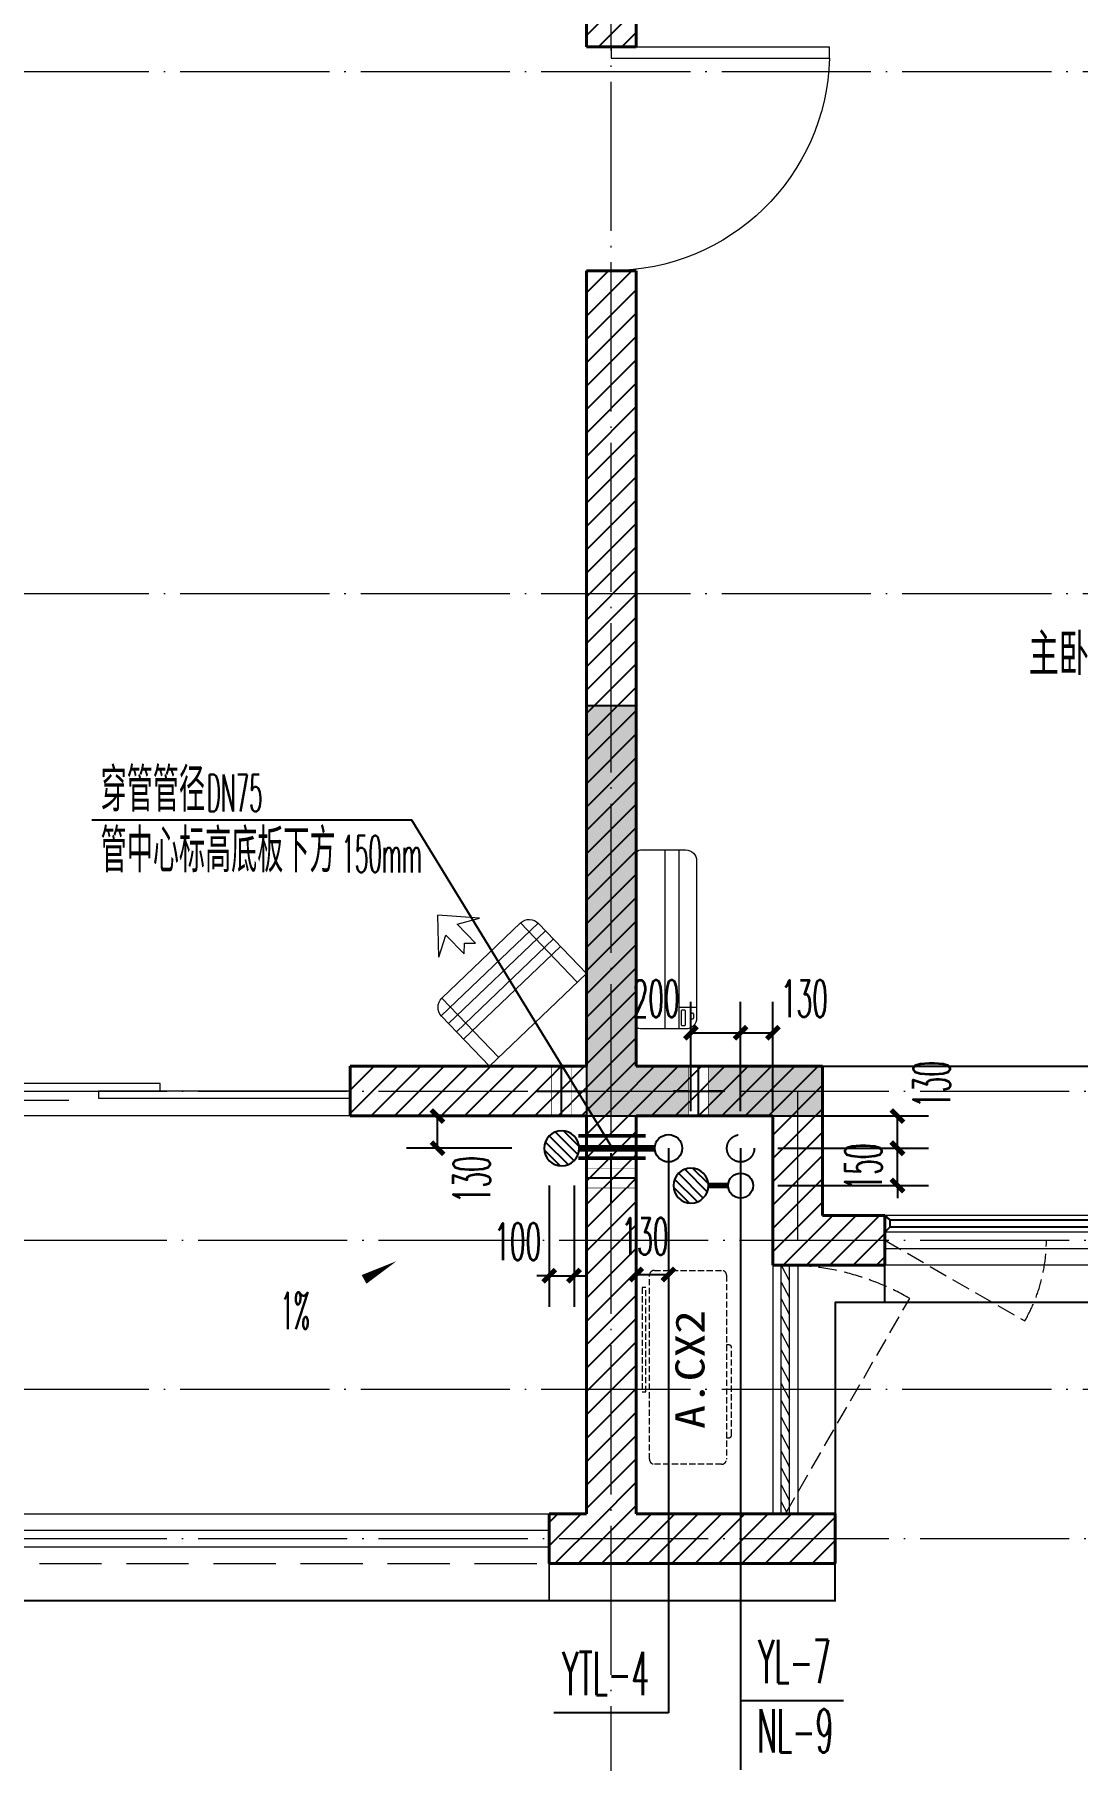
# Model space of a CAD drawing. Extents: x 27938 to 1042331, y -235042 to 1535213.
# Drawn here: x 725497 to 729692, y 133890 to 140832 of the extents above; entities that cross this region are included whole.
import ezdxf

# ---------------------------------------------------------------- set-up
doc = ezdxf.new("R2010")
doc.units = 0
doc.header["$LTSCALE"] = 1000
doc.header["$MEASUREMENT"] = 0
doc.linetypes.add('DASH', pattern=[0.35, 0.25, -0.1])
doc.linetypes.add('DOTE', pattern=[2.42, 2, -0.2, 0.02, -0.2])
for name, color, linetype in [('$RECOVER_210609100354-0', 7, 'Continuous'), ('$RECOVER_210609100354-5', 7, 'Continuous'), ('3-栏杆1', 135, 'Continuous'), ('3.5方案汇报，与郭总、侯月琴确定户型_t8$0$2020.03.04 -1安徽标准化洋房户型(UA）_t8_t8$0$看线', 154, 'Continuous'), ('COLUMN', 9, 'Continuous'), ('DIM_凝结', 3, 'Continuous'), ('DIM_阳台', 132, 'Continuous'), ('DIM_雨水', 3, 'Continuous'), ('EQUIP_地漏', 7, 'Continuous'), ('PIPE-凝结', 150, 'N'), ('PIPE-阳台', 132, 'YT'), ('PUB_TEXT', 4, 'Continuous'), ('TWT_DIM', 3, 'Continuous'), ('VALVE_不分区给水', 7, 'Continuous'), ('VPIPE-凝结', 150, 'Continuous'), ('VPIPE-阳台', 132, 'YT'), ('VPIPE-雨水', 4, 'DASH'), ('机电标识类', 1, 'Continuous'), ('看线', 251, 'Continuous')]:
    doc.layers.add(name, color=color, linetype=linetype)
for name, color, linetype, lineweight in [('DOTE', 19, 'DOTE', 9), ('PUB_HATCH', 8, 'Continuous', 9), ('WALL', 9, 'Continuous', 40), ('WINDOW', 8, 'Continuous', 15), ('平面-排水沟', 86, 'Continuous', 15), ('平面-栏杆', 135, 'Continuous', 15), ('平面-看线', 45, 'Continuous', 15), ('平面-空调室内机', 176, 'Continuous', 9), ('平面-空调预留孔', 173, 'Continuous', 15), ('空调', 76, 'Continuous', 13)]:
    doc.layers.add(name, color=color, linetype=linetype, lineweight=lineweight)
doc.styles.add('_TCH_DIM', font='SIMPLEX.shx', dxfattribs={"width": 0.6, "oblique": 10, "bigfont": 'hztxt.shx'})
doc.styles.add('_TCH_DIM_T3', font='SIMPLEX.shx', dxfattribs={"width": 0.494118, "bigfont": 'GBCBIG.shx'})
doc.styles.add('_TWT_SERIAL', font='simplex.shx', dxfattribs={"width": 0.6, "oblique": 10, "height": 3, "bigfont": 'aadri.shx'})
doc.styles.get("Standard").update_dxf_attribs({"font": 'gbenor.shx', "bigfont": 'gbcbig.shx'})
doc.styles.add('黑体', font='simhei.ttf')
doc.linetypes.add('N', pattern='A,3,-0.2,["N",Standard,S=0.25,R=0,X=-0.1,Y=-0.115],-0.2', length=3.4)
doc.linetypes.add('YT', pattern='A,3,-0.2,["YT",Standard,S=0.25,R=0,X=-0.1,Y=-0.115],-0.35', length=3.55)
doc.dimstyles.new('_TWT_ARCH&&50', dxfattribs={"dimtxt": 148.75, "dimasz": 50, "dimexe": 125, "dimexo": 150, "dimgap": 63.125, "dimtad": 1, "dimdec": 0, "dimzin": 0, "dimdsep": 46, "dimtxsty": '_TCH_DIM_T3', "dimblk": 'ARCHTICK', "dimcen": 0.09, "dimclrt": 7, "dimazin": 2, "dimtfac": 1, "dimtdec": 0, "dimtix": 1, "dimtmove": 2, "dimatfit": 3, "dimfxl": 1, "dimtolj": 1, "dimtzin": 0, "dimarcsym": 0})
pattern_1 = [(45, (0, 47.75), (-47.022601, 47.022601), [])]

# ---------------------------------------------------------------- blocks, each defined once
blk = doc.blocks.new('GFDGDGRDGRDG')
at = {"layer": 'DOTE', "linetype": 'DOTE', "ltscale": 0.3}
for p, q in [((620993.7, 360558.3), (620993.7, 368758.3)), ((626393.7, 368458.3), (573593.7, 368458.3)), ((626393.7, 366358.3), (573593.7, 366358.3)), ((573593.7, 364358.3), (626393.7, 364358.3)), ((621743.7, 363758.3), (621743.7, 364358.3)), ((573593.7, 363758.3), (626393.7, 363758.3)), ((626393.7, 363158.3), (573593.7, 363158.3)), ((573593.7, 362558.3), (626393.7, 362558.3))]:
    blk.add_line(p, q, dxfattribs=at)
blk = doc.blocks.new('HFHFHFHFTF')
at = {"layer": 'PUB_HATCH'}
blk.add_hatch(color=256, dxfattribs=at).paths.add_polyline_path([(581616.6, 366523.7), (582566.6, 366523.7), (582566.6, 366723.7), (581816.6, 366723.7), (581816.6, 368173.7), (581616.6, 368173.7)])
at = {"layer": 'COLUMN', "color": 8}
for p, q in [((581816.6, 368173.7), (581616.6, 368173.7)), ((581616.6, 368173.7), (581616.6, 366523.7)), ((581816.6, 366723.7), (581816.6, 368173.7)), ((582566.6, 366723.7), (581816.6, 366723.7)), ((582566.6, 366523.7), (582566.6, 366723.7)), ((581616.6, 366523.7), (582566.6, 366523.7))]:
    blk.add_line(p, q, dxfattribs=at)
blk = doc.blocks.new('dongkong')
at = {"color": 0}
blk.add_wipeout([(-603756, 210771), (-603756, 210570.8), (-603836, 210570.8), (-603836, 210771)], dxfattribs=at)
at = {"layer": '机电标识类', "color": 0, "linetype": 'DASH', "ltscale": 400}
for p, q in [((-603796, 210771), (-603796, 210570.8)), ((-603896, 210670.7), (-603696, 210670.7))]:
    blk.add_line(p, q, dxfattribs=at)
at = {"layer": '空调', "color": 0, "linetype": 'DASH', "const_width": 2}
blk.add_lwpolyline([(-603756, 210771), (-603756, 210570.8), (-603836, 210570.8), (-603836, 210771)], close=True, dxfattribs=at)
blk = doc.blocks.new('A$C001338C2')
at = {"color": 0}
for p, q in [((845, 303.6), (55, 303.6)), ((109.1, 214.8), (109.1, 303.6)), ((0, 248.6), (0, 22)), ((900, 22), (900, 248.6)), ((22, 0), (878, 0))]:
    blk.add_line(p, q, dxfattribs=at)
at = {"color": 0, "lineweight": 5}
for p, q in [((900, 214.8), (0, 214.8)), ((900, 143.2), (0, 143.2))]:
    blk.add_line(p, q, dxfattribs=at)
at = {"color": 0}
for points in [[(73.1, 275), (56.8, 275, -0.414214), (51.3, 280.5), (51.3, 283.4, -0.414214), (56.8, 288.9), (73.1, 288.9, -0.414214), (78.6, 283.4), (78.6, 280.5, -0.414214)], [(89.2, 226.4), (22.2, 226.4, -0.414214), (16.7, 231.9), (16.7, 243.1, -0.414214), (22.2, 248.6), (89.2, 248.6, -0.414214), (94.7, 243.1), (94.7, 231.9, -0.414214)]]:
    blk.add_lwpolyline(points, format="xyb", close=True, dxfattribs=at)
for centre, radius, start, end in [((55, 248.6), 55, 90, 180), ((845, 248.6), 55, 360, 90), ((22, 22), 22, 180, 270), ((878, 22), 22, 270, 360)]:
    blk.add_arc(centre, radius, start, end, dxfattribs=at)
blk = doc.blocks.new('ferre')
at = {"layer": '平面-空调预留孔', "color": 0, "linetype": 'DASH', "ltscale": 0.1}
for p, q in [((93392.7, 115403.5), (93392.7, 115393.5)), ((93765.6, 115393.5), (93765.6, 115403.5)), ((93402.7, 115383.5), (93755.6, 115383.5))]:
    blk.add_line(p, q, dxfattribs=at)
blk.add_lwpolyline([(93996.7, 115742.6), (93576.8, 115742.6), (93576.8, 115727.5), (93996.7, 115727.5)], close=True, dxfattribs=at)
blk.add_lwpolyline([(94045.9, 115403.5), (93305.9, 115403.5, -0.414214), (93285.9, 115423.5), (93285.9, 115693.5, -0.414214), (93305.9, 115713.5), (94045.9, 115713.5, -0.414214), (94065.9, 115693.5), (94065.9, 115423.5, -0.414214)], format="xyb", close=True, dxfattribs=at)
for centre, start, end in [((93402.7, 115393.5), 180, 270), ((93755.6, 115393.5), 270, 0)]:
    blk.add_arc(centre, 10, start, end, dxfattribs=at)
at = {"layer": '平面-空调预留孔', "color": 0, "linetype": 'DASH', "ltscale": 0.1, "style": '黑体', "width": 1.2}
blk.add_text('A.CX2', height=117.05, dxfattribs=at).set_placement((93428.3, 115492.1))
blk = doc.blocks.new('fergve')
at = {"layer": '平面-空调预留孔', "color": 8, "linetype": 'DASH', "ltscale": 0.1}
blk.add_blockref('ferre', (25670, -60415.8), dxfattribs=at)
blk = doc.blocks.new('DSFDS')
at = {"layer": '3-栏杆1', "color": 0}
for p, q in [((490702.7, 517230.7), (490682.5, 517248.5)), ((490682.5, 517248.5), (490702.7, 517230.7)), ((492462.2, 517230.6), (490702.7, 517230.7)), ((490702.7, 517230.7), (490702.7, 517201.4)), ((492462.2, 517230.7), (492482.5, 517248.5)), ((492482.5, 517248.5), (492462.2, 517230.7)), ((492462.2, 517230.7), (492462.2, 517201.4)), ((490682.5, 517181.5), (490702.7, 517201.4)), ((490702.7, 517201.4), (492462.2, 517201.3)), ((492462.2, 517201.4), (492482.5, 517181.5)), ((492482.5, 517181.5), (492462.2, 517201.4))]:
    blk.add_line(p, q, dxfattribs=at)
blk = doc.blocks.new('dasdasf1sa2f31as32f')
at = {"color": 0}
for p, q in [((-116, 585.6), (43.3, 640.5)), ((82.7, 476.6), (43.3, 640.5)), ((-22.8, 585.5), (-116, 585.6)), ((-22.8, 585.5), (-73.4, 493.2)), ((-473.5, 259.7), (-339.5, 504)), ((-269.8, 524.3), (-427.7, 236.5)), ((134.6, 245.5), (-338.8, 505.1)), ((-269.8, 524.3), (113.7, 314)), ((-31.3, 504.4), (-73.4, 493.2)), ((-18.1, 462.9), (-31.3, 504.4)), ((32.4, 555.1), (-18.1, 462.9)), ((82.7, 476.6), (32.4, 555.1)), ((92.6, 168.8), (-380.9, 428.5)), ((114.7, 208.4), (-359.1, 468.2)), ((72.3, 131.9), (-401.1, 391.6)), ((113.7, 314), (-44.2, 26.2)), ((0, 0), (-473.5, 259.7)), ((134, 244.4), (0, 0))]:
    blk.add_line(p, q, dxfattribs=at)
for centre, start, end in [((-294.5, 479.4), 61.25933, 151.25933), ((89, 269), 331.25933, 61.25933)]:
    blk.add_arc(centre, 51.3, start, end, dxfattribs=at)
blk = doc.blocks.new('$VALVE$00000533')
at = {"ltscale": 0.5, "const_width": 25}
for points in [[(-225, 75), (225, 75)], [(-225, -75), (225, -75)]]:
    blk.add_lwpolyline(points, dxfattribs=at)
blk = doc.blocks.new('_ArchTick')
at = {"color": 0, "linetype": 'ByBlock', "const_width": 0.4}
blk.add_lwpolyline([(-0.5, -0.5), (0.5, 0.5)], dxfattribs=at)
blk = doc.blocks.new('*D376')
at = {"layer": 'Defpoints', "color": 0}
for p in [(727117.4, 136482.2), (727566.6, 136482.2), (727566.6, 136352.3)]:
    blk.add_point(p, dxfattribs=at)
at = {"layer": 'TWT_DIM', "color": 0, "lineweight": -2}
for p, q in [((727416.6, 136482.2), (726992.4, 136482.2)), ((727117.4, 136352.3), (727117.4, 136482.2)), ((727416.6, 136352.3), (726992.4, 136352.3))]:
    blk.add_line(p, q, dxfattribs=at)
at = {"layer": 'TWT_DIM', "color": 0, "lineweight": -2, "xscale": 50, "yscale": 50, "zscale": 50}
for p, rotation in [((727117.4, 136482.2), 90), ((727117.4, 136352.3), 270)]:
    blk.add_blockref('_ArchTick', p, dxfattribs=dict(at, rotation=rotation))
at = {"layer": 'TWT_DIM', "color": 7, "insert": (727254.9, 136225.7), "char_height": 148.75, "attachment_point": 5, "rotation": 90, "style": '_TCH_DIM_T3'}
blk.add_mtext('\\A1;130', dxfattribs=at)
blk = doc.blocks.new('*D377')
at = {"layer": 'Defpoints', "color": 0}
for p in [(727566.6, 136352.3), (727666.6, 136352.3), (727666.6, 135839.8)]:
    blk.add_point(p, dxfattribs=at)
at = {"layer": 'TWT_DIM', "color": 0, "lineweight": -2}
for p, q in [((727566.6, 136202.3), (727566.6, 135714.8)), ((727666.6, 136202.3), (727666.6, 135714.8)), ((727566.6, 135839.8), (727516.6, 135839.8)), ((727566.6, 135839.8), (727666.6, 135839.8)), ((727666.6, 135839.8), (727716.6, 135839.8))]:
    blk.add_line(p, q, dxfattribs=at)
at = {"layer": 'TWT_DIM', "color": 0, "lineweight": -2, "xscale": 50, "yscale": 50, "zscale": 50}
blk.add_blockref('_ArchTick', (727566.6, 135839.8), dxfattribs=at)
at = {"layer": 'TWT_DIM', "color": 0, "lineweight": -2, "xscale": 50, "yscale": 50, "zscale": 50, "rotation": 180}
blk.add_blockref('_ArchTick', (727666.6, 135839.8), dxfattribs=at)
at = {"layer": 'TWT_DIM', "color": 7, "insert": (727440, 135977.3), "char_height": 148.75, "attachment_point": 5, "style": '_TCH_DIM_T3'}
blk.add_mtext('\\A1;100', dxfattribs=at)
blk = doc.blocks.new('*D378')
at = {"layer": 'Defpoints', "color": 0}
for p in [(727916.6, 136352.3), (728046.6, 136352.3), (728046.6, 135844.8)]:
    blk.add_point(p, dxfattribs=at)
at = {"layer": 'TWT_DIM', "color": 0, "lineweight": -2}
for p, q in [((727916.6, 136202.3), (727916.6, 135719.8)), ((728046.6, 136202.3), (728046.6, 135719.8)), ((727916.6, 135844.8), (728046.6, 135844.8))]:
    blk.add_line(p, q, dxfattribs=at)
at = {"layer": 'TWT_DIM', "color": 0, "lineweight": -2, "xscale": 50, "yscale": 50, "zscale": 50, "rotation": 180}
blk.add_blockref('_ArchTick', (727916.6, 135844.8), dxfattribs=at)
at = {"layer": 'TWT_DIM', "color": 0, "lineweight": -2, "xscale": 50, "yscale": 50, "zscale": 50}
blk.add_blockref('_ArchTick', (728046.6, 135844.8), dxfattribs=at)
at = {"layer": 'TWT_DIM', "color": 7, "insert": (727952, 135997.9), "char_height": 148.75, "attachment_point": 5, "style": '_TCH_DIM_T3'}
blk.add_mtext('\\A1;130', dxfattribs=at)
blk = doc.blocks.new('*D379')
at = {"layer": 'Defpoints', "color": 0}
for p in [(728336.6, 136817.1), (728136.6, 136352.3), (728336.6, 136352.3)]:
    blk.add_point(p, dxfattribs=at)
at = {"layer": 'TWT_DIM', "color": 0, "lineweight": -2}
for p, q in [((728136.6, 136502.3), (728136.6, 136942.1)), ((728336.6, 136502.3), (728336.6, 136942.1)), ((728136.6, 136817.1), (728336.6, 136817.1))]:
    blk.add_line(p, q, dxfattribs=at)
at = {"layer": 'TWT_DIM', "color": 0, "lineweight": -2, "xscale": 50, "yscale": 50, "zscale": 50, "rotation": 180}
blk.add_blockref('_ArchTick', (728136.6, 136817.1), dxfattribs=at)
at = {"layer": 'TWT_DIM', "color": 0, "lineweight": -2, "xscale": 50, "yscale": 50, "zscale": 50}
blk.add_blockref('_ArchTick', (728336.6, 136817.1), dxfattribs=at)
at = {"layer": 'TWT_DIM', "color": 7, "insert": (727996.5, 136954.6), "char_height": 148.75, "attachment_point": 5, "style": '_TCH_DIM_T3'}
blk.add_mtext('\\A1;200', dxfattribs=at)
blk = doc.blocks.new('*D380')
at = {"layer": 'Defpoints', "color": 0}
for p in [(728466.6, 136817.1), (728336.6, 136352.3), (728466.6, 136352.3)]:
    blk.add_point(p, dxfattribs=at)
at = {"layer": 'TWT_DIM', "color": 0, "lineweight": -2}
for p, q in [((728336.6, 136502.3), (728336.6, 136942.1)), ((728466.6, 136502.3), (728466.6, 136942.1)), ((728336.6, 136817.1), (728466.6, 136817.1))]:
    blk.add_line(p, q, dxfattribs=at)
at = {"layer": 'TWT_DIM', "color": 0, "lineweight": -2, "xscale": 50, "yscale": 50, "zscale": 50, "rotation": 180}
blk.add_blockref('_ArchTick', (728336.6, 136817.1), dxfattribs=at)
at = {"layer": 'TWT_DIM', "color": 0, "lineweight": -2, "xscale": 50, "yscale": 50, "zscale": 50}
blk.add_blockref('_ArchTick', (728466.6, 136817.1), dxfattribs=at)
at = {"layer": 'TWT_DIM', "color": 7, "insert": (728593.2, 136954.6), "char_height": 148.75, "attachment_point": 5, "style": '_TCH_DIM_T3'}
blk.add_mtext('\\A1;130', dxfattribs=at)
blk = doc.blocks.new('*D381')
at = {"layer": 'Defpoints', "color": 0}
for p in [(728336.6, 136352.3), (728967.5, 136352.3), (728336.6, 136202.3)]:
    blk.add_point(p, dxfattribs=at)
at = {"layer": 'TWT_DIM', "color": 0, "lineweight": -2}
for p, q in [((728486.6, 136352.3), (729092.5, 136352.3)), ((728967.5, 136352.3), (728967.5, 136402.3)), ((728967.5, 136202.3), (728967.5, 136352.3)), ((728486.6, 136202.3), (729092.5, 136202.3)), ((728967.5, 136202.3), (728967.5, 136152.3))]:
    blk.add_line(p, q, dxfattribs=at)
at = {"layer": 'TWT_DIM', "color": 0, "lineweight": -2, "xscale": 50, "yscale": 50, "zscale": 50}
for p, rotation in [((728967.5, 136352.3), 270), ((728967.5, 136202.3), 90)]:
    blk.add_blockref('_ArchTick', p, dxfattribs=dict(at, rotation=rotation))
at = {"layer": 'TWT_DIM', "color": 7, "insert": (728830, 136277.3), "char_height": 148.75, "attachment_point": 5, "rotation": 90, "style": '_TCH_DIM_T3'}
blk.add_mtext('\\A1;150', dxfattribs=at)
blk = doc.blocks.new('*D382')
at = {"layer": 'Defpoints', "color": 0}
for p in [(728336.6, 136482.3), (728967.5, 136482.3), (728336.6, 136352.3)]:
    blk.add_point(p, dxfattribs=at)
at = {"layer": 'TWT_DIM', "color": 0, "lineweight": -2}
for p, q in [((728486.6, 136482.3), (729092.5, 136482.3)), ((728967.5, 136352.3), (728967.5, 136482.3)), ((728486.6, 136352.3), (729092.5, 136352.3))]:
    blk.add_line(p, q, dxfattribs=at)
at = {"layer": 'TWT_DIM', "color": 0, "lineweight": -2, "xscale": 50, "yscale": 50, "zscale": 50}
for p, rotation in [((728967.5, 136482.3), 90), ((728967.5, 136352.3), 270)]:
    blk.add_blockref('_ArchTick', p, dxfattribs=dict(at, rotation=rotation))
at = {"layer": 'TWT_DIM', "color": 7, "insert": (729105, 136608.9), "char_height": 148.75, "attachment_point": 5, "rotation": 90, "style": '_TCH_DIM_T3'}
blk.add_mtext('\\A1;130', dxfattribs=at)
blk = doc.blocks.new('$TwtSys$00000141')
for p, q in [((-141, 12), (-15, 138)), ((-141, 12), (-15, 138)), ((-131, -53), (53, 131)), ((-131, -53), (53, 131)), ((-100, -100), (100, 100)), ((-100, -100), (100, 100)), ((-49, -131), (131, 49)), ((-49, -131), (131, 49)), ((17, -138), (138, -17)), ((17, -138), (138, -17))]:
    blk.add_line(p, q)
blk.add_circle((0, 0), 141)
blk.add_circle((0, 0), 141)
blk = doc.blocks.new('$WINLIB2D$00000001')
at = {"color": 0}
for points in [[(-0.5, 0.5), (-0.5, -0.5)], [(-0.5, 0.5), (0.5, 0.5)], [(0.5, -0.5), (0.5, 0.5)], [(0.5, 0.1667), (-0.5, 0.1667)], [(0.5, -0.1667), (-0.5, -0.1667)], [(-0.5, -0.5), (0.5, -0.5)]]:
    blk.add_lwpolyline(points, dxfattribs=at)
blk = doc.blocks.new('$DorLib2D$00000138')
at = {"color": 0, "linetype": 'Continuous'}
for p, q in [((-0.2875, 0), (-0.2875, 0.1538)), ((-0.2875, 0.1538), (0, 0.1538)), ((0, 0.1538), (0, 0)), ((0.2875, 0.1538), (0, 0.1538)), ((0.2875, 0), (0.2875, 0.1538)), ((-0.5, -0.1399), (-0.5, 0)), ((-0.5, 0), (-0.2188, 0)), ((0, 0), (-0.2875, 0)), ((-0.2188, 0), (-0.2188, -0.1399)), ((0, 0), (0.2875, 0)), ((0.2188, 0), (0.2188, -0.1399)), ((0.5, 0), (0.2188, 0)), ((0.5, 0), (0.5, -0.1946)), ((0.5, -0.1399), (0.5, 0)), ((-0.2188, -0.1399), (-0.5, -0.1399)), ((0.2188, -0.1399), (0.5, -0.1399)), ((-0.1857, -0.186), (-0.037, -0.186)), ((-0.037, -0.186), (-0.1019, -0.2583)), ((-0.1019, -0.2583), (-0.1019, -0.186)), ((0.1857, -0.186), (0.037, -0.186)), ((0.037, -0.186), (0.1019, -0.2583)), ((0.1019, -0.2583), (0.1019, -0.186))]:
    blk.add_line(p, q, dxfattribs=at)
blk = doc.blocks.new('$DorLib2D$00000001')
for p, q in [((0.45, 0.975), (0.5, 0.975)), ((0.45, 0), (0.45, 0.975)), ((0.5, 0), (0.5, 0.975)), ((0.5, 0), (0.45, 0))]:
    blk.add_line(p, q)
at = {"lineweight": 13}
blk.add_arc((0.475, 0), 0.975, 91.46928, 180, dxfattribs=at)
blk = doc.blocks.new('$WINLIB2D$00000039')
at = {"color": 0}
for points in [[(-0.5, 0.5), (-0.5, -0.5)], [(0.5, 0.5), (-0.5, 0.5)], [(0.5, -0.5), (0.5, 0.5)], [(-0.5, 0.1667), (0.5, 0.1667)], [(-0.3839, -0.1667), (-0.448, 0.1667)], [(-0.3159, -0.1667), (-0.38, 0.1667)], [(-0.2479, -0.1667), (-0.312, 0.1667)], [(-0.1799, -0.1667), (-0.244, 0.1667)], [(-0.1119, -0.1667), (-0.176, 0.1667)], [(-0.0439, -0.1667), (-0.108, 0.1667)], [(0.0241, -0.1667), (-0.04, 0.1667)], [(0.0921, -0.1667), (0.028, 0.1667)], [(0.16, -0.1667), (0.0959, 0.1667)], [(0.228, -0.1667), (0.1639, 0.1667)], [(0.296, -0.1667), (0.2319, 0.1667)], [(0.364, -0.1667), (0.2999, 0.1667)], [(0.432, -0.1667), (0.3679, 0.1667)], [(0.5, -0.1667), (0.4359, 0.1667)], [(-0.4519, -0.1667), (-0.5, 0.0836)], [(-0.5, -0.1667), (0.5, -0.1667)], [(0.5, -0.5), (-0.5, -0.5)]]:
    blk.add_lwpolyline(points, dxfattribs=at)

msp = doc.modelspace()

# ---------------------------------------------------------------- hatches: boundary and pattern name
at = {"layer": '$RECOVER_210609100354-5'}
h = msp.add_hatch(dxfattribs=at)
h.set_pattern_fill('普通砖', color=256, scale=50, style=0)
h.set_pattern_definition(pattern_1)
h.paths.add_polyline_path([(727716.6, 140882.3), (727716.6, 140782.3), (727916.6, 140782.3), (727916.6, 140882.3), (727816.6, 140915.7)])
h = msp.add_hatch(dxfattribs=at)
h.set_pattern_fill('普通砖', color=256, scale=50, style=0)
h.set_pattern_definition(pattern_1)
h.paths.add_polyline_path([(728466.6, 135882.3), (728666.6, 136082.3), (728666.6, 136682.3), (728466.6, 136482.3)])
h = msp.add_hatch(dxfattribs=at)
h.set_pattern_fill('普通砖', color=256, scale=50, style=0)
h.set_pattern_definition(pattern_1)
h.paths.add_polyline_path([(728466.6, 135882.3), (728916.6, 135882.3), (728916.6, 136082.3), (728666.6, 136082.3)])
h = msp.add_hatch(dxfattribs=at)
h.set_pattern_fill('普通砖', color=256, scale=50, style=0)
h.set_pattern_definition(pattern_1)
h.paths.add_polyline_path([(727816.6, 134815.7), (727716.6, 134882.3), (727566.6, 134882.3), (727566.6, 134682.3), (727816.6, 134682.3)])
h = msp.add_hatch(dxfattribs=at)
h.set_pattern_fill('普通砖', color=256, scale=50, style=0)
h.set_pattern_definition(pattern_1)
h.paths.add_polyline_path([(727816.6, 134815.7), (727816.6, 134682.3), (728716.6, 134682.3), (728716.6, 134882.3), (727916.6, 134882.3)])

# ---------------------------------------------------------------- linework, layer by layer
at = {"layer": '$RECOVER_210609100354-0', "color": 8, "const_width": 8}
msp.add_lwpolyline([(728716.6, 134682.3), (728716.6, 134532.3), (727566.6, 134532.3), (727566.6, 134682.3)], dxfattribs=at)
at = {"layer": '3.5方案汇报，与郭总、侯月琴确定户型_t8$0$2020.03.04 -1安徽标准化洋房户型(UA）_t8_t8$0$看线', "color": 8, "ltscale": 10}
msp.add_lwpolyline([(728666.6, 136682.3), (731116.6, 136682.3)], dxfattribs=at)
at = {"layer": 'DIM_凝结'}
for p, q in [((727014.7, 137672), (725727.5, 137672)), ((728336.6, 136202.3), (728336.6, 133851.8))]:
    msp.add_line(p, q, dxfattribs=at)
at = {"layer": 'DIM_阳台'}
for p, q in [((728046.6, 136352.3), (728046.6, 134082.2)), ((728046.6, 134082.2), (727584.9, 134082.2))]:
    msp.add_line(p, q, dxfattribs=at)
at = {"layer": 'DIM_雨水'}
for p, q in [((728336.6, 136352.3), (728336.6, 134130.6)), ((728336.6, 134130.6), (728750.9, 134130.6))]:
    msp.add_line(p, q, dxfattribs=at)
at = {"layer": 'PIPE-凝结', "ltscale": 0.5, "const_width": 22.5}
msp.add_lwpolyline([(728286.6, 136202.3), (728207.1, 136202.3)], dxfattribs=at)
at = {"layer": 'VPIPE-凝结'}
msp.add_circle((728336.6, 136202.3), 50, dxfattribs=at)
at = {"layer": 'VPIPE-阳台'}
msp.add_circle((728046.6, 136352.3), 55, dxfattribs=at)
at = {"layer": 'VPIPE-雨水'}
msp.add_circle((728336.6, 136352.3), 55, dxfattribs=at)
at = {"layer": 'WALL', "color": 8}
for p, q in [((727716.6, 140882.3), (727716.6, 140782.3)), ((727916.6, 140782.3), (727916.6, 140882.3)), ((727716.6, 140782.3), (727916.6, 140782.3)), ((727916.6, 139882.3), (727716.6, 139882.3)), ((727916.6, 136682.3), (727916.6, 139882.3)), ((726766.6, 136682.3), (726766.6, 136482.3)), ((728666.6, 136082.3), (728666.6, 136682.3)), ((728466.6, 135882.3), (728466.6, 136482.3)), ((728916.6, 136082.3), (728666.6, 136082.3)), ((728916.6, 135882.3), (728916.6, 136082.3)), ((728466.6, 135882.3), (728916.6, 135882.3)), ((727716.6, 134882.3), (727566.6, 134882.3)), ((727566.6, 134682.3), (727566.6, 134882.3)), ((727916.6, 134882.3), (728716.6, 134882.3)), ((728716.6, 134882.3), (728716.6, 134682.3)), ((727816.6, 134682.3), (727566.6, 134682.3)), ((727816.6, 134682.3), (728716.6, 134682.3))]:
    msp.add_line(p, q, dxfattribs=at)
at = {"layer": 'WINDOW', "color": 8}
msp.add_line((726766.6, 136482.3), (723166.6, 136482.3), dxfattribs=at)
at = {"layer": 'WINDOW', "color": 8, "linetype": 'DASH', "ltscale": 0.3}
for points in [[(728916.6, 135982.3), (729479.7, 135657.7, 0.131485), (729566.6, 135982.3)], [(728916.6, 135982.3), (729479.7, 135657.7, 0.131485), (729566.6, 135982.3)], [(728516.6, 134882.3), (729016.6, 135748.4, 0.131652), (728516.6, 135882.3)], [(728516.6, 134882.3), (729016.6, 135748.4, 0.131652), (728516.6, 135882.3)]]:
    msp.add_lwpolyline(points, format="xyb", dxfattribs=at)
at = {"layer": '平面-排水沟', "color": 8}
msp.add_lwpolyline([(726655.4, 135731, 0, 0, 0), (726952.8, 135898.5, 0, 40, 0), (726822.1, 135824.9, 0, 0, 0)], format="xyseb", dxfattribs=at)
at = {"layer": '平面-栏杆', "color": 8}
for points in [[(723066.6, 134815.7), (727566.6, 134815.7)], [(723066.6, 134749), (727566.6, 134749)]]:
    msp.add_lwpolyline(points, dxfattribs=at)
at = {"layer": '平面-看线', "color": 8}
msp.add_lwpolyline([(723066.6, 134882.3), (727566.6, 134882.3)], dxfattribs=at)
at = {"layer": '平面-看线', "color": 8, "linetype": 'DASH'}
msp.add_lwpolyline([(723066.6, 134682.3), (727566.6, 134682.3)], dxfattribs=at)
at = {"layer": '看线', "color": 8, "ltscale": 0.5}
for points in [[(730716.6, 135882.3), (730716.6, 135732.3), (728716.6, 135732.3), (728716.6, 134882.3)], [(730716.6, 135882.3), (730716.6, 135732.3), (728916.6, 135732.3), (728916.6, 135882.3)], [(727566.6, 134532.3), (723066.6, 134532.3)]]:
    msp.add_lwpolyline(points, dxfattribs=at)

# ---------------------------------------------------------------- block references
at = {"color": 8}
msp.add_blockref('HFHFHFHFTF', (146100, -230041.4), dxfattribs=at)
at = {"color": 8, "rotation": 90}
msp.add_blockref('fergve', (783267.7, 16125.5), dxfattribs=at)
at = {"layer": '3-栏杆1', "color": 8, "xscale": -1}
msp.add_blockref('DSFDS', (1221399, -381166.1), dxfattribs=at)
at = {"layer": '3.5方案汇报，与郭总、侯月琴确定户型_t8$0$2020.03.04 -1安徽标准化洋房户型(UA）_t8_t8$0$看线', "ltscale": 10}
msp.add_blockref('GFDGDGRDGRDG', (106822.9, -227776), dxfattribs=at)
at = {"layer": 'EQUIP_地漏', "xscale": 0.5, "yscale": -0.5, "zscale": 0.5}
msp.add_blockref('$TwtSys$00000141', (728136.6, 136202.3), dxfattribs=at)
at = {"layer": 'WINDOW', "color": 8}
for name, p, xscale, yscale, zscale, rotation in [('$DorLib2D$00000001', (727816.6, 140332.3), -900, 900, -900, 269.9999999979247), ('$DorLib2D$00000138', (724966.6, 136582.3), -3600, -199.9999999990687, -3600, 180.0000000002223), ('$WINLIB2D$00000001', (729816.6, 135982.3), 1800, 199.9999999990687, 1800, 180.0000000002215), ('$WINLIB2D$00000039', (728516.6, 135382.3), -1000, 100, -1000, 270)]:
    msp.add_blockref(name, p, dxfattribs=dict(at, xscale=xscale, yscale=yscale, zscale=zscale, rotation=rotation))
at = {"layer": '平面-空调预留孔', "color": 8, "xscale": -0.800000000046565, "yscale": 0.800000000046565, "zscale": 0.800000000046565, "rotation": 269.9999997665698}
msp.add_blockref('A$C001338C2', (727916.7, 136832.3), dxfattribs=at)

# ---------------------------------------------------------------- texts
at = {"layer": 'DIM_凝结', "color": 7}
for s, height, style, width, p in [('穿管管径', 175, '_TCH_DIM', 0.6, (725762.5, 137707)), ('DN75', 148.75, '_TCH_DIM', 0.423529, (726189.8, 137707)), ('管中心标高底板下方', 175, '_TCH_DIM', 0.6, (725762.5, 137462)), ('150mm', 148.75, '_TCH_DIM', 0.423529, (726731.4, 137462)), ('NL-9', 175, '_TWT_SERIAL', 0.48, (728404, 133921.8))]:
    msp.add_text(s, height=height, dxfattribs=dict(at, style=style, width=width)).set_placement(p)
at = {"layer": 'DIM_阳台', "color": 7, "style": '_TWT_SERIAL', "width": 0.48}
msp.add_text('YTL-4', height=175, dxfattribs=at).set_placement((727619.9, 134152.2))
at = {"layer": 'DIM_雨水', "color": 7, "style": '_TWT_SERIAL', "width": 0.48}
msp.add_text('YL-7', height=175, dxfattribs=at).set_placement((728407.9, 134200.6))
at = {"layer": 'PUB_TEXT', "color": 8}
msp.add_text('主卧', height=168.79, dxfattribs=at).set_placement((729494.7, 138254.5))
at = {"layer": '平面-排水沟', "color": 8, "style": '_TCH_DIM', "width": 0.423529}
msp.add_text('1%', height=148.75, dxfattribs=at).set_placement((726485.5, 135624.7))

# ---------------------------------------------------------------- dimensions: what is measured, and where the dimension line sits
at = {"layer": 'TWT_DIM'}
for base, p2, angle, picture, middle in [((728466.6, 136817.1), (728466.6, 136352.3), 0, '*D380', (728593.2, 136954.6)), ((728967.5, 136482.3), (728336.6, 136482.3), 90, '*D382', (729105, 136608.9))]:
    dim = msp.add_linear_dim(base=base, p1=(728336.6, 136352.3), p2=p2, angle=angle, dimstyle='_TWT_ARCH&&50', dxfattribs=at)
    dim.commit()
    dim.dimension.update_dxf_attribs({"geometry": picture, "text_midpoint": middle, "dimtype": 129})
dim = msp.add_aligned_dim(p1=(728336.6, 136202.3), p2=(728336.6, 136352.3), distance=-630.9, dimstyle='_TWT_ARCH&&50', dxfattribs=at)
dim.commit()
dim.dimension.update_dxf_attribs({"geometry": '*D381', "text_midpoint": (728830, 136277.3)})

# ---------------------------------------------------------------- next in the draw order: block references
at = {"layer": '平面-空调室内机', "color": 8, "ltscale": 0.3, "xscale": -1}
for p, rotation in [((1331412.6, 347253.1), 180), ((517145.9, 740028.4), 270)]:
    msp.add_blockref('dongkong', p, dxfattribs=dict(at, rotation=rotation))
at = {"layer": '平面-空调室内机', "color": 8, "ltscale": 0.3, "rotation": 180}
msp.add_blockref('dongkong', (124370.6, 347253.1), dxfattribs=at)

# ---------------------------------------------------------------- next in the draw order: hatches: boundary and pattern name
at = {"layer": '$RECOVER_210609100354-5'}
h = msp.add_hatch(dxfattribs=at)
h.set_pattern_fill('普通砖', color=256, scale=50, style=0)
h.set_pattern_definition(pattern_1)
h.paths.add_polyline_path([(727916.6, 136682.3), (727916.6, 139882.3), (727716.6, 139882.3), (727716.6, 136682.3), (727816.6, 136582.3)])
h = msp.add_hatch(dxfattribs=at)
h.set_pattern_fill('普通砖', color=256, scale=50, style=0)
h.set_pattern_definition(pattern_1)
h.paths.add_polyline_path([(727716.6, 136682.3), (726766.6, 136682.3), (726766.6, 136482.3), (727716.6, 136482.3), (727816.6, 136582.3)])
h = msp.add_hatch(dxfattribs=at)
h.set_pattern_fill('普通砖', color=256, scale=50, style=0)
h.set_pattern_definition(pattern_1)
h.paths.add_polyline_path([(727816.6, 134815.7), (727916.6, 134882.3), (727916.6, 136482.3), (727816.6, 136582.3), (727716.6, 136482.3), (727716.6, 134882.3)])

# ---------------------------------------------------------------- next in the draw order: linework, layer by layer
at = {"layer": 'DIM_凝结'}
msp.add_line((727819.2, 136357.5), (727014.7, 137672), dxfattribs=at)
at = {"layer": 'PIPE-阳台', "ltscale": 0.5, "const_width": 27.5}
msp.add_lwpolyline([(727991.6, 136352.3), (727687.1, 136352.3)], dxfattribs=at)
at = {"layer": 'WALL', "color": 8}
for p, q in [((727716.6, 139882.3), (727716.6, 136682.3)), ((727716.6, 136682.3), (726766.6, 136682.3)), ((726766.6, 136482.3), (727716.6, 136482.3)), ((727716.6, 134882.3), (727716.6, 136482.3)), ((727916.6, 134882.3), (727916.6, 136482.3))]:
    msp.add_line(p, q, dxfattribs=at)

# ---------------------------------------------------------------- next in the draw order: block references
at = {"layer": 'EQUIP_地漏', "xscale": 0.5, "yscale": -0.5, "zscale": 0.5}
msp.add_blockref('$TwtSys$00000141', (727616.6, 136352.3), dxfattribs=at)
at = {"layer": 'VALVE_不分区给水', "xscale": 0.6, "yscale": -0.6, "zscale": 0.6}
msp.add_blockref('$VALVE$00000533', (727819.2, 136357.5), dxfattribs=at)
at = {"layer": '平面-空调室内机', "color": 8, "ltscale": 0.3, "xscale": -1, "rotation": 180}
msp.add_blockref('dongkong', (1331962.7, 347253.1), dxfattribs=at)
at = {"layer": '平面-空调预留孔', "color": 8, "xscale": -1, "rotation": 15.00000000331026}
msp.add_blockref('dasdasf1sa2f31as32f', (727326.4, 136682.3), dxfattribs=at)

# ---------------------------------------------------------------- next in the draw order: dimensions: what is measured, and where the dimension line sits
at = {"layer": 'TWT_DIM'}
for base, p1, p2, angle, picture, middle in [((727117.4, 136482.2), (727566.6, 136352.3), (727566.6, 136482.2), 90, '*D376', (727254.9, 136225.7)), ((727666.6, 135839.8), (727566.6, 136352.3), (727666.6, 136352.3), 0, '*D377', (727440, 135977.3)), ((728046.6, 135844.8), (727916.6, 136352.3), (728046.6, 136352.3), 0, '*D378', (727952, 135997.9))]:
    dim = msp.add_linear_dim(base=base, p1=p1, p2=p2, angle=angle, dimstyle='_TWT_ARCH&&50', dxfattribs=at)
    dim.commit()
    dim.dimension.update_dxf_attribs({"geometry": picture, "text_midpoint": middle, "dimtype": 129})

# ---------------------------------------------------------------- next in the draw order: hatches: boundary and pattern name
at = {"layer": '$RECOVER_210609100354-5'}
h = msp.add_hatch(dxfattribs=at)
h.set_pattern_fill('普通砖', color=256, scale=50, style=0)
h.set_pattern_definition(pattern_1)
h.paths.add_polyline_path([(728466.6, 136482.3), (728666.6, 136682.3), (727916.6, 136682.3), (727816.6, 136582.3), (727916.6, 136482.3)])

# ---------------------------------------------------------------- next in the draw order: linework, layer by layer
at = {"layer": 'WALL', "color": 8}
for p, q in [((728666.6, 136682.3), (727916.6, 136682.3)), ((728466.6, 136482.3), (727916.6, 136482.3))]:
    msp.add_line(p, q, dxfattribs=at)

# ---------------------------------------------------------------- next in the draw order: dimensions: what is measured, and where the dimension line sits
at = {"layer": 'TWT_DIM'}
dim = msp.add_linear_dim(base=(728336.6, 136817.1), p1=(728136.6, 136352.3), p2=(728336.6, 136352.3), angle=0, dimstyle='_TWT_ARCH&&50', dxfattribs=at)
dim.commit()
dim.dimension.update_dxf_attribs({"geometry": '*D379', "text_midpoint": (727996.5, 136954.6), "dimtype": 129})

doc.saveas('drawing.dxf')
